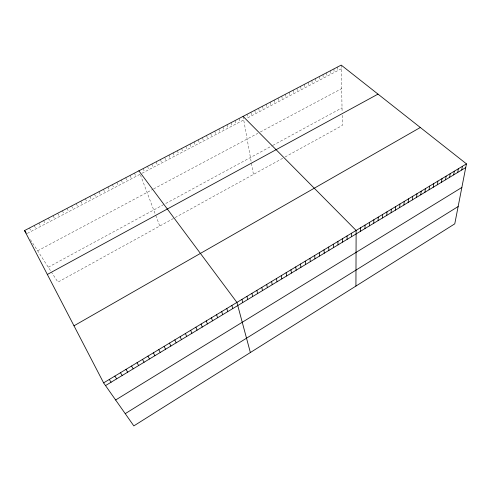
<?xml version="1.0" encoding="UTF-8"?>
<svg xmlns="http://www.w3.org/2000/svg" width="491" height="491" viewBox="0 0 491 491"><rect width="100%" height="100%" fill="white"/><g stroke="black" fill="none" stroke-linecap="round" stroke-linejoin="round"><path stroke-width="0.37" stroke-dasharray="2.46 1.84" d="M282.73 158.286L57.932 282.129L51.567 272.296M285.038 157.016L342.374 125.426L342.147 113.802M48.284 267.221L164.417 204.201M165.755 203.477L272.247 145.692M272.849 145.367L342.031 107.824M37.66 250.809L153.014 189.256M153.603 188.943L257.824 133.331M260.328 131.999L341.662 88.595M27.293 233.403L140.162 174.225M142.016 173.255L243.708 119.933M341.276 68.783L247.63 117.883L247.016 114.317M30.381 239.571L50.751 271.032M29.337 228.07L31.369 231.267M34.106 225.578L36.101 228.781M38.85 223.098L40.814 226.314M43.582 220.625L45.516 223.847M48.296 218.164L50.192 221.398M52.991 215.709L54.851 218.949M57.668 213.266L59.497 216.519M62.326 210.829L64.125 214.094M66.966 208.405L68.734 211.676M71.588 205.987L73.325 209.27M76.191 203.581L77.897 206.871M80.782 201.187L82.451 204.483M85.348 198.8L86.993 202.102M89.902 196.418L91.516 199.733M94.438 194.049L96.021 197.37M98.961 191.686L100.508 195.013M103.46 189.336L104.982 192.668M107.946 186.991L109.438 190.336M112.414 184.653L113.875 188.01M116.864 182.327L118.294 185.69M121.302 180.013L122.701 183.382M125.721 177.705L127.089 181.081M130.121 175.404L131.465 178.785M134.503 173.108L135.823 176.502M140.395 174.851L155.26 214.107M155.77 215.457L159.771 226.026M143.231 168.554L144.489 171.96M147.564 166.289L148.798 169.702M151.885 164.031L153.088 167.449M156.193 161.778L157.365 165.203M160.483 159.538L161.625 162.969M164.755 157.304L165.872 160.747M169.014 155.082L170.107 158.525M173.255 152.861L174.317 156.316M177.484 150.651L178.521 154.113M181.695 148.454L182.707 151.922M185.886 146.263L186.875 149.737M190.072 144.078L191.03 147.558M194.233 141.899L195.173 145.385M198.389 139.732L199.297 143.225M202.525 137.566L203.403 141.07M206.643 135.418L207.503 138.922M210.749 133.27L211.578 136.78M214.843 131.134L215.647 134.651M218.918 128.998L219.698 132.527M222.982 126.881L223.736 130.41M227.026 124.763L227.763 128.298M231.065 122.658L231.77 126.199M235.079 120.553L235.766 124.1M239.086 118.46L239.743 122.014M243.076 116.379L251.189 161.846M251.441 163.276L253.43 174.428M250.944 112.267L251.527 115.839M254.854 110.223L255.418 113.795M258.751 108.186L259.291 111.764M262.636 106.154L263.158 109.745M266.509 104.135L267.006 107.725M270.363 102.116L270.836 105.712M274.211 100.109L274.659 103.711M278.041 98.108L278.471 101.711M281.859 96.113L282.264 99.722M285.664 94.125L286.05 97.74M289.457 92.142L289.819 95.763M293.237 90.166L293.575 93.793M297 88.196L297.319 91.829M300.756 86.238L301.051 89.871M304.494 84.28L304.77 87.926M308.219 82.335L308.477 85.98M311.938 80.395L312.172 84.041M315.639 78.462L315.854 82.114M319.328 76.528L319.518 80.193M323.004 74.607L323.176 78.272M326.668 72.693L326.822 76.363M330.32 70.784L330.455 74.46M333.96 68.881L334.07 72.558M337.587 66.991L337.679 70.667M341.202 65.1L342.123 112.316"/><path stroke-width="0.74" d="M355.926 286.069L356.128 230.457L243.076 116.379M360.547 231.243L360.59 227.763M364.966 228.567L365.04 225.081M369.361 225.903L369.465 222.405M373.743 223.258L373.878 219.741M378.107 220.612L378.266 217.096M382.446 217.986L382.642 214.457M386.773 215.365L386.994 211.824M391.082 212.763L391.333 209.209M395.372 210.16L395.648 206.601M399.649 207.576L399.95 204.004M403.903 204.999L404.234 201.42M408.144 202.433L408.5 198.843M412.366 199.88L412.753 196.277M416.571 197.333L416.982 193.724M420.756 194.804L421.198 191.177M424.924 192.276L425.396 188.648M429.079 189.765L429.576 186.126M433.215 187.261L433.737 183.609M437.34 184.763L437.886 181.105M441.44 182.284L442.017 178.614M445.527 179.81L446.129 176.128M449.603 177.343L450.222 173.661M453.653 174.888L454.304 171.193M457.698 172.445L458.367 168.744M461.718 170.009L462.418 166.296M466.45 163.865L454.77 223.841L133.828 425.9L103.613 382.876L24.55 230.567L341.202 65.1L466.45 163.865L103.613 382.876M125.23 413.655L458.14 206.539M115.637 399.993L461.853 187.458M105.522 385.595L465.726 167.584M73.988 325.809L420.321 127.488M47.332 274.457L378.002 94.119M138.873 170.825L236.92 302.413L250.367 352.532M109.248 379.475L111.107 382.213M114.857 376.094L116.668 378.843M24.55 230.567L26.201 233.121M120.436 372.724L122.204 375.498M125.991 369.373L127.715 372.16M131.52 366.034L133.196 368.845M137.026 362.714L138.652 365.537M142.5 359.406L144.09 362.254M147.957 356.116L149.497 358.976M153.382 352.839L154.88 355.723M158.783 349.58L160.238 352.477M164.16 346.333L165.571 349.248M169.512 343.099L170.88 346.038M174.839 339.882L176.165 342.835M180.142 336.685L181.425 339.655M185.42 333.499L186.666 336.482M190.68 330.326L191.877 333.328M195.909 327.166L197.069 330.185M201.114 324.023L202.237 327.061M206.3 320.893L207.38 323.943M211.461 317.781L212.499 320.844M216.599 314.682L217.599 317.763M221.711 311.595L222.669 314.688M226.805 308.52L227.726 311.632M231.869 305.457L232.752 308.587M241.94 299.381L242.744 302.542M246.942 296.361L247.71 299.535M251.92 293.36L252.65 296.546M256.879 290.365L257.572 293.569M261.813 287.388L262.47 290.604M266.723 284.424L267.343 287.652M271.615 281.472L272.204 284.712M276.488 278.532L277.034 281.785M281.337 275.604L281.852 278.87M286.161 272.689L286.64 275.973M290.967 269.786L291.415 273.082M295.754 266.901L296.165 270.21M300.523 264.023L300.897 267.343M305.267 261.157L305.605 264.496M309.987 258.309L310.294 261.654M314.694 255.467L314.964 258.831M319.377 252.644L319.616 256.014M324.035 249.827L324.244 253.215M328.682 247.022L328.86 250.422M333.303 244.236L333.45 247.642M337.906 241.455L338.023 244.874M342.491 238.687L342.571 242.118M347.057 235.932L347.106 239.375M351.599 233.188L351.617 236.644"/></g></svg>
